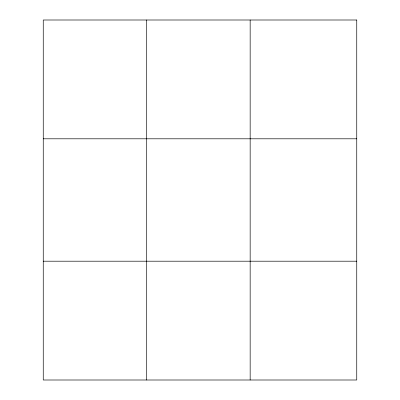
<?xml version="1.0" encoding="UTF-8"?>
<svg xmlns="http://www.w3.org/2000/svg" width="400" height="400" viewBox="0 0 400 400"><rect width="100%" height="100%" fill="white"/><g stroke="black" fill="none" stroke-linecap="round" stroke-linejoin="round"><path stroke-width="0.6" d="M146.705 20L146.705 380M250.16 20L250.16 380M43.255 138.8L356.745 138.8M43.255 261.2L356.745 261.2M356.745 20L356.745 380L43.255 380L43.255 20L356.745 20"/></g></svg>
